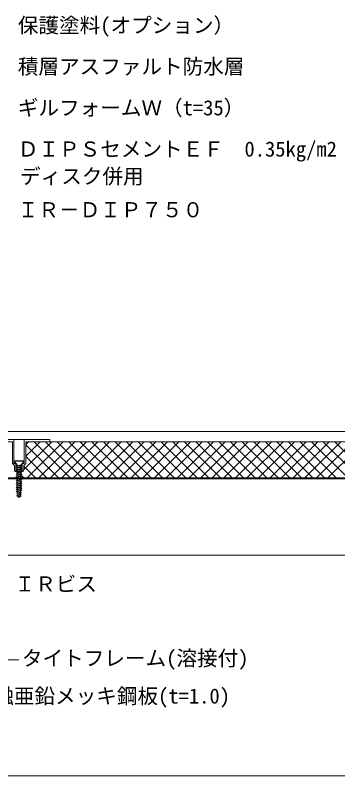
# Model space of a CAD drawing. Units: millimetres, scale not verified. Extents: x -1381 to 1379, y -955 to 955.
# Drawn here: x 491 to 804, y -484 to 254 of the extents above; entities that cross this region are included whole.
import ezdxf
from ezdxf.enums import TextEntityAlignment as Align

# ---------------------------------------------------------------- set-up
doc = ezdxf.new("R2010")
doc.units = ezdxf.units.MM
doc.header["$LTSCALE"] = 3
doc.linetypes.add('USER1', pattern=[9.525, 6.35, -3.175])
for name, color, linetype, lineweight in [('0-1_HATCH', 9, 'Continuous', 18), ('0-2_BOUSUI', 1, 'Continuous', 18), ('0-3_MOJI', 7, 'Continuous', 18), ('0-5_KANAMONO_SCREW', 4, 'Continuous', 18), ('0-6_dannnetu', 6, 'Continuous', 18), ('0-8_TEKKOTU', 7, 'Continuous', 18), ('0-A_dekki', 3, 'USER1', 18), ('0-C_ZATU', 6, 'Continuous', 18)]:
    doc.layers.add(name, color=color, linetype=linetype, lineweight=lineweight)
doc.styles.add('ＭＳ ゴシック', font='')
doc.styles.get('ＭＳ ゴシック').set_extended_font_data('MS Gothic')

msp = doc.modelspace()

# ---------------------------------------------------------------- linework, layer by layer
at = {"layer": '0-1_HATCH'}
for p, q in [((498.905, -187.219), (526.165, -159.959)), ((500.97, -162.703), (503.715, -159.959)), ((500.97, -173.929), (514.94, -159.959)), ((502.391, -194.959), (537.391, -159.959)), ((544.012, -194.959), (509.012, -159.959)), ((513.616, -194.959), (548.616, -159.959)), ((555.238, -194.959), (520.238, -159.959)), ((524.841, -194.959), (559.841, -159.959)), ((566.463, -194.959), (531.463, -159.959)), ((536.067, -194.959), (571.067, -159.959)), ((577.688, -194.959), (542.688, -159.959)), ((547.292, -194.959), (582.292, -159.959)), ((588.914, -194.959), (553.914, -159.959)), ((558.517, -194.959), (593.517, -159.959)), ((600.139, -194.959), (565.139, -159.959)), ((569.743, -194.959), (604.743, -159.959)), ((611.364, -194.959), (576.364, -159.959)), ((580.968, -194.959), (615.968, -159.959)), ((622.59, -194.959), (587.59, -159.959)), ((592.193, -194.959), (627.193, -159.959)), ((633.815, -194.959), (598.815, -159.959)), ((603.418, -194.959), (638.418, -159.959)), ((645.04, -194.959), (610.04, -159.959)), ((614.644, -194.959), (649.644, -159.959)), ((656.266, -194.959), (621.266, -159.959)), ((625.869, -194.959), (660.869, -159.959)), ((667.491, -194.959), (632.491, -159.959)), ((637.094, -194.959), (672.094, -159.959)), ((678.716, -194.959), (643.716, -159.959)), ((648.32, -194.959), (683.32, -159.959)), ((689.942, -194.959), (654.942, -159.959)), ((659.545, -194.959), (694.545, -159.959)), ((701.167, -194.959), (666.167, -159.959)), ((670.77, -194.959), (705.77, -159.959)), ((712.392, -194.959), (677.392, -159.959)), ((681.996, -194.959), (716.996, -159.959)), ((723.618, -194.959), (688.618, -159.959)), ((693.221, -194.959), (728.221, -159.959)), ((734.843, -194.959), (699.843, -159.959)), ((704.446, -194.959), (739.446, -159.959)), ((746.068, -194.959), (711.068, -159.959)), ((715.672, -194.959), (750.672, -159.959)), ((757.294, -194.959), (722.294, -159.959)), ((726.897, -194.959), (761.897, -159.959)), ((768.519, -194.959), (733.519, -159.959)), ((738.122, -194.959), (773.122, -159.959)), ((779.744, -194.959), (744.744, -159.959)), ((749.348, -194.959), (784.348, -159.959)), ((790.969, -194.959), (755.969, -159.959)), ((760.573, -194.959), (795.573, -159.959)), ((802.195, -194.959), (767.195, -159.959)), ((771.798, -194.959), (806.798, -159.959)), ((813.42, -194.959), (778.42, -159.959)), ((783.024, -194.959), (818.024, -159.959)), ((824.645, -194.959), (789.645, -159.959)), ((794.249, -194.959), (829.249, -159.959)), ((835.871, -194.959), (800.871, -159.959)), ((532.787, -194.959), (500.97, -163.141)), ((521.562, -194.959), (500.97, -174.367)), ((510.336, -194.959), (498.97, -183.592)), ((494.17, -190.017), (493.111, -188.959)), ((496.615, -189.509), (497.165, -188.959)), ((491.165, -194.959), (492.023, -194.101)), ((492.24, -193.884), (492.62, -193.504)), ((497.161, -193.009), (496.32, -192.167)), ((499.111, -194.959), (497.229, -193.077))]:
    msp.add_line(p, q, dxfattribs=at)
at = {"layer": '0-2_BOUSUI'}
msp.add_lwpolyline([(-692.53, 161.041), (-560.388, 161.041), (-519.53, 120.184), (-519.53, -229.816), (-475.388, -273.959), (225.328, -273.959), (269.47, -229.816), (269.47, -189.816), (309.328, -149.959), (919.47, -149.959)], dxfattribs=at)
at = {"layer": '0-3_MOJI'}
msp.add_lwpolyline([(494.251, -371.613), (443.813, -371.613), (375.827, -253.857)], dxfattribs=at)
at = {"layer": '0-5_KANAMONO_SCREW'}
for p, q in [((489.47, -178.459), (499.47, -178.459)), ((489.47, -178.959), (491.89, -181.379)), ((491.62, -183.384), (492.62, -183.924)), ((492.47, -182.509), (492.408, -182.278)), ((492.47, -182.509), (492.62, -182.509)), ((492.62, -183.384), (496.32, -182.509)), ((492.62, -183.384), (492.62, -182.509)), ((492.62, -183.924), (492.62, -185.134)), ((492.62, -185.134), (496.32, -184.259)), ((497.32, -182.509), (496.32, -182.509)), ((496.32, -183.259), (496.32, -184.259)), ((497.32, -184.259), (496.32, -184.259)), ((496.47, -182.509), (496.531, -182.278)), ((499.47, -178.959), (499.47, -178.459)), ((491.62, -185.134), (492.62, -185.674)), ((491.62, -186.884), (492.62, -187.424)), ((491.62, -188.634), (492.62, -189.174)), ((491.62, -190.384), (492.62, -190.924)), ((492.62, -185.674), (492.62, -186.884)), ((492.62, -186.884), (496.32, -186.009)), ((492.62, -187.424), (496.32, -186.759)), ((492.62, -187.424), (492.62, -188.634)), ((492.62, -188.634), (496.32, -187.759)), ((492.62, -189.174), (492.62, -190.384)), ((492.62, -190.384), (496.32, -189.509)), ((492.62, -190.924), (492.62, -192.134)), ((492.62, -192.134), (496.32, -191.259)), ((496.32, -185.009), (496.32, -186.009)), ((496.32, -186.759), (497.32, -186.009)), ((497.32, -186.009), (496.32, -186.009)), ((496.32, -186.759), (496.32, -187.759)), ((497.32, -187.759), (496.32, -187.759)), ((496.32, -188.509), (496.32, -189.509)), ((497.32, -189.509), (496.32, -189.509)), ((496.32, -190.259), (496.32, -191.259)), ((497.32, -191.259), (496.32, -191.259)), ((491.62, -192.134), (492.62, -192.674)), ((491.62, -193.884), (492.62, -194.424)), ((491.62, -195.634), (492.62, -196.174)), ((491.62, -197.384), (492.62, -197.924)), ((491.62, -199.134), (492.62, -199.134)), ((491.62, -199.134), (492.62, -199.674)), ((492.62, -192.674), (492.62, -193.884)), ((492.62, -193.884), (496.32, -193.009)), ((492.62, -194.424), (492.62, -195.634)), ((492.62, -195.634), (496.32, -194.759)), ((492.62, -196.174), (492.62, -197.384)), ((492.62, -197.384), (496.32, -196.509)), ((492.62, -197.924), (492.62, -199.134)), ((492.62, -199.134), (497.32, -198.259)), ((492.62, -199.134), (496.32, -198.259)), ((492.62, -199.674), (496.32, -199.009)), ((496.32, -192.009), (496.32, -193.009)), ((497.32, -193.009), (496.32, -193.009)), ((496.32, -193.759), (496.32, -194.759)), ((497.32, -194.759), (496.32, -194.759)), ((496.32, -195.509), (496.32, -196.509)), ((497.32, -196.509), (496.32, -196.509)), ((496.32, -197.259), (496.32, -198.259)), ((497.32, -198.259), (496.32, -198.259)), ((496.32, -199.009), (497.32, -198.259)), ((496.32, -199.009), (496.32, -200.009)), ((491.62, -200.884), (492.62, -200.884)), ((491.62, -200.884), (492.62, -201.424)), ((491.62, -202.634), (492.62, -202.634)), ((491.62, -204.384), (492.62, -204.384)), ((491.62, -204.384), (492.62, -204.924)), ((491.62, -206.134), (492.62, -206.134)), ((491.62, -206.134), (492.62, -206.674)), ((492.62, -199.674), (492.62, -200.884)), ((492.62, -200.884), (497.32, -200.009)), ((492.62, -200.884), (496.32, -200.009)), ((492.62, -201.424), (496.32, -200.759)), ((492.62, -201.424), (492.62, -202.634)), ((492.62, -202.634), (497.32, -201.759)), ((492.62, -202.634), (496.32, -201.759)), ((492.62, -203.174), (492.62, -204.384)), ((492.62, -204.384), (497.32, -203.509)), ((492.62, -204.384), (496.32, -203.509)), ((492.62, -204.924), (496.32, -204.259)), ((492.62, -204.924), (492.62, -206.134)), ((492.62, -206.134), (497.32, -205.259)), ((492.62, -206.134), (496.32, -205.259)), ((492.62, -206.674), (496.32, -206.009)), ((497.32, -200.009), (496.32, -200.009)), ((496.32, -200.759), (497.32, -200.009)), ((496.32, -200.759), (496.32, -201.759)), ((497.32, -201.759), (496.32, -201.759)), ((496.32, -202.509), (497.32, -201.759)), ((497.32, -203.509), (496.32, -203.509)), ((496.32, -204.259), (497.32, -203.509)), ((496.32, -204.259), (496.32, -205.259)), ((497.32, -205.259), (496.32, -205.259)), ((496.32, -206.009), (497.32, -205.259)), ((496.32, -206.009), (496.32, -207.009)), ((491.62, -207.884), (492.62, -207.884)), ((491.62, -207.884), (492.62, -208.424)), ((492.238, -209.459), (493.038, -209.891)), ((492.62, -206.674), (492.62, -207.884)), ((492.62, -207.884), (497.32, -207.009)), ((492.62, -207.884), (496.32, -207.009)), ((492.62, -208.424), (496.32, -207.759)), ((492.62, -208.424), (493.038, -209.459)), ((492.72, -209.891), (492.72, -212.833)), ((492.72, -209.891), (496.22, -209.891)), ((494.47, -214.059), (492.72, -212.833)), ((493.038, -209.459), (496.798, -208.759)), ((493.038, -209.891), (495.998, -209.359)), ((494.47, -214.059), (493.729, -212.055)), ((494.47, -214.059), (496.22, -212.833)), ((496.32, -207.759), (495.998, -208.759)), ((495.998, -209.359), (495.998, -209.891)), ((497.32, -207.009), (496.32, -207.009)), ((496.32, -207.759), (497.32, -207.009))]:
    msp.add_line(p, q, dxfattribs=at)
for points in [[(489.47, -178.959), (499.47, -178.959), (497.05, -181.379)], [(491.62, -183.384), (492.62, -183.384), (497.32, -182.509)], [(491.62, -185.134), (492.62, -185.134), (497.32, -184.259)], [(492.62, -183.924), (496.32, -183.259), (497.32, -182.509)], [(492.62, -185.674), (496.32, -185.009), (497.32, -184.259)], [(491.62, -186.884), (492.62, -186.884), (497.32, -186.009)], [(491.62, -188.634), (492.62, -188.634), (497.32, -187.759)], [(491.62, -190.384), (492.62, -190.384), (497.32, -189.509)], [(491.62, -192.134), (492.62, -192.134), (497.32, -191.259)], [(492.62, -189.174), (496.32, -188.509), (497.32, -187.759)], [(492.62, -190.924), (496.32, -190.259), (497.32, -189.509)], [(492.62, -192.674), (496.32, -192.009), (497.32, -191.259)], [(491.62, -193.884), (492.62, -193.884), (497.32, -193.009)], [(491.62, -195.634), (492.62, -195.634), (497.32, -194.759)], [(491.62, -197.384), (492.62, -197.384), (497.32, -196.509)], [(492.62, -194.424), (496.32, -193.759), (497.32, -193.009)], [(492.62, -196.174), (496.32, -195.509), (497.32, -194.759)], [(492.62, -197.924), (496.32, -197.259), (497.32, -196.509)], [(491.62, -202.634), (492.62, -203.174), (496.32, -202.509), (496.32, -203.509)], [(492.238, -209.459), (493.038, -209.459), (495.998, -208.759)], [(494.47, -214.059), (496.22, -209.891), (496.22, -212.833)], [(495.998, -209.359), (496.798, -208.759), (495.998, -208.759)]]:
    msp.add_lwpolyline(points, dxfattribs=at)
for centre, radius, start, end in [((490.476, -182.793), 2, 14.93142, 45), ((498.464, -182.793), 2, 135, 165.06858), ((494.47, -214.059), 2.136, 110.30447, 145), ((498.538, -215.076), 5.679, 114.08593, 147.8643)]:
    msp.add_arc(centre, radius, start, end, dxfattribs=at)
at = {"layer": '0-6_dannnetu'}
msp.add_line((919.47, -159.959), (500.97, -159.959), dxfattribs=at)
at = {"layer": '0-8_TEKKOTU'}
msp.add_line((-255.53, -483.959), (919.47, -483.959), dxfattribs=at)
at = {"layer": '0-A_dekki', "linetype": 'Continuous'}
for p, q in [((919.47, -194.959), (324.47, -194.959)), ((919.47, -195.959), (324.47, -195.959)), ((919.47, -269.959), (394.47, -269.959))]:
    msp.add_line(p, q, dxfattribs=at)
at = {"layer": '0-C_ZATU'}
for p, q in [((489.47, -157.959), (499.47, -157.959)), ((491.47, -188.959), (497.47, -188.959))]:
    msp.add_line(p, q, dxfattribs=at)
for points in [[(491.47, -180.959), (489.47, -180.959), (489.47, -157.959), (464.47, -157.959), (464.47, -159.959), (487.97, -159.959), (487.97, -180.959), (489.97, -182.959), (489.97, -186.959), (490.47, -188.959), (491.47, -188.959)], [(497.47, -180.959), (499.47, -180.959), (499.47, -157.959), (524.47, -157.959), (524.47, -159.959), (500.97, -159.959), (500.97, -180.959), (498.97, -182.959), (498.97, -186.959), (498.47, -188.959), (497.47, -188.959)]]:
    msp.add_lwpolyline(points, close=True, dxfattribs=at)

# ---------------------------------------------------------------- texts
at = {"layer": '0-3_MOJI', "style": 'ＭＳ ゴシック'}
for s, p in [('保護塗料(オプション）', (493.275, 232.135)), ('積層アスファルト防水層', (493.275, 192.135)), ('ギルフォームＷ（t=35）', (493.275, 152.135)), ('ＤＩＰＳセメントＥＦ\u30000.35kg/m2', (493.275, 112.135)), ('ディスク併用', (495.387, 85.733)), ('ＩＲ－ＤＩＰ７５０', (493.275, 53.283)), ('ＩＲビス', (490.098, -309.623)), ('タイトフレーム(溶接付)', (497.251, -381.613)), ('溶融亜鉛メッキ鋼板(t=1.0)', (449.425, -418.311))]:
    msp.add_text(s, height=14.66, dxfattribs=at).set_placement(p, align=Align.BOTTOM_LEFT)

doc.saveas('drawing.dxf')
